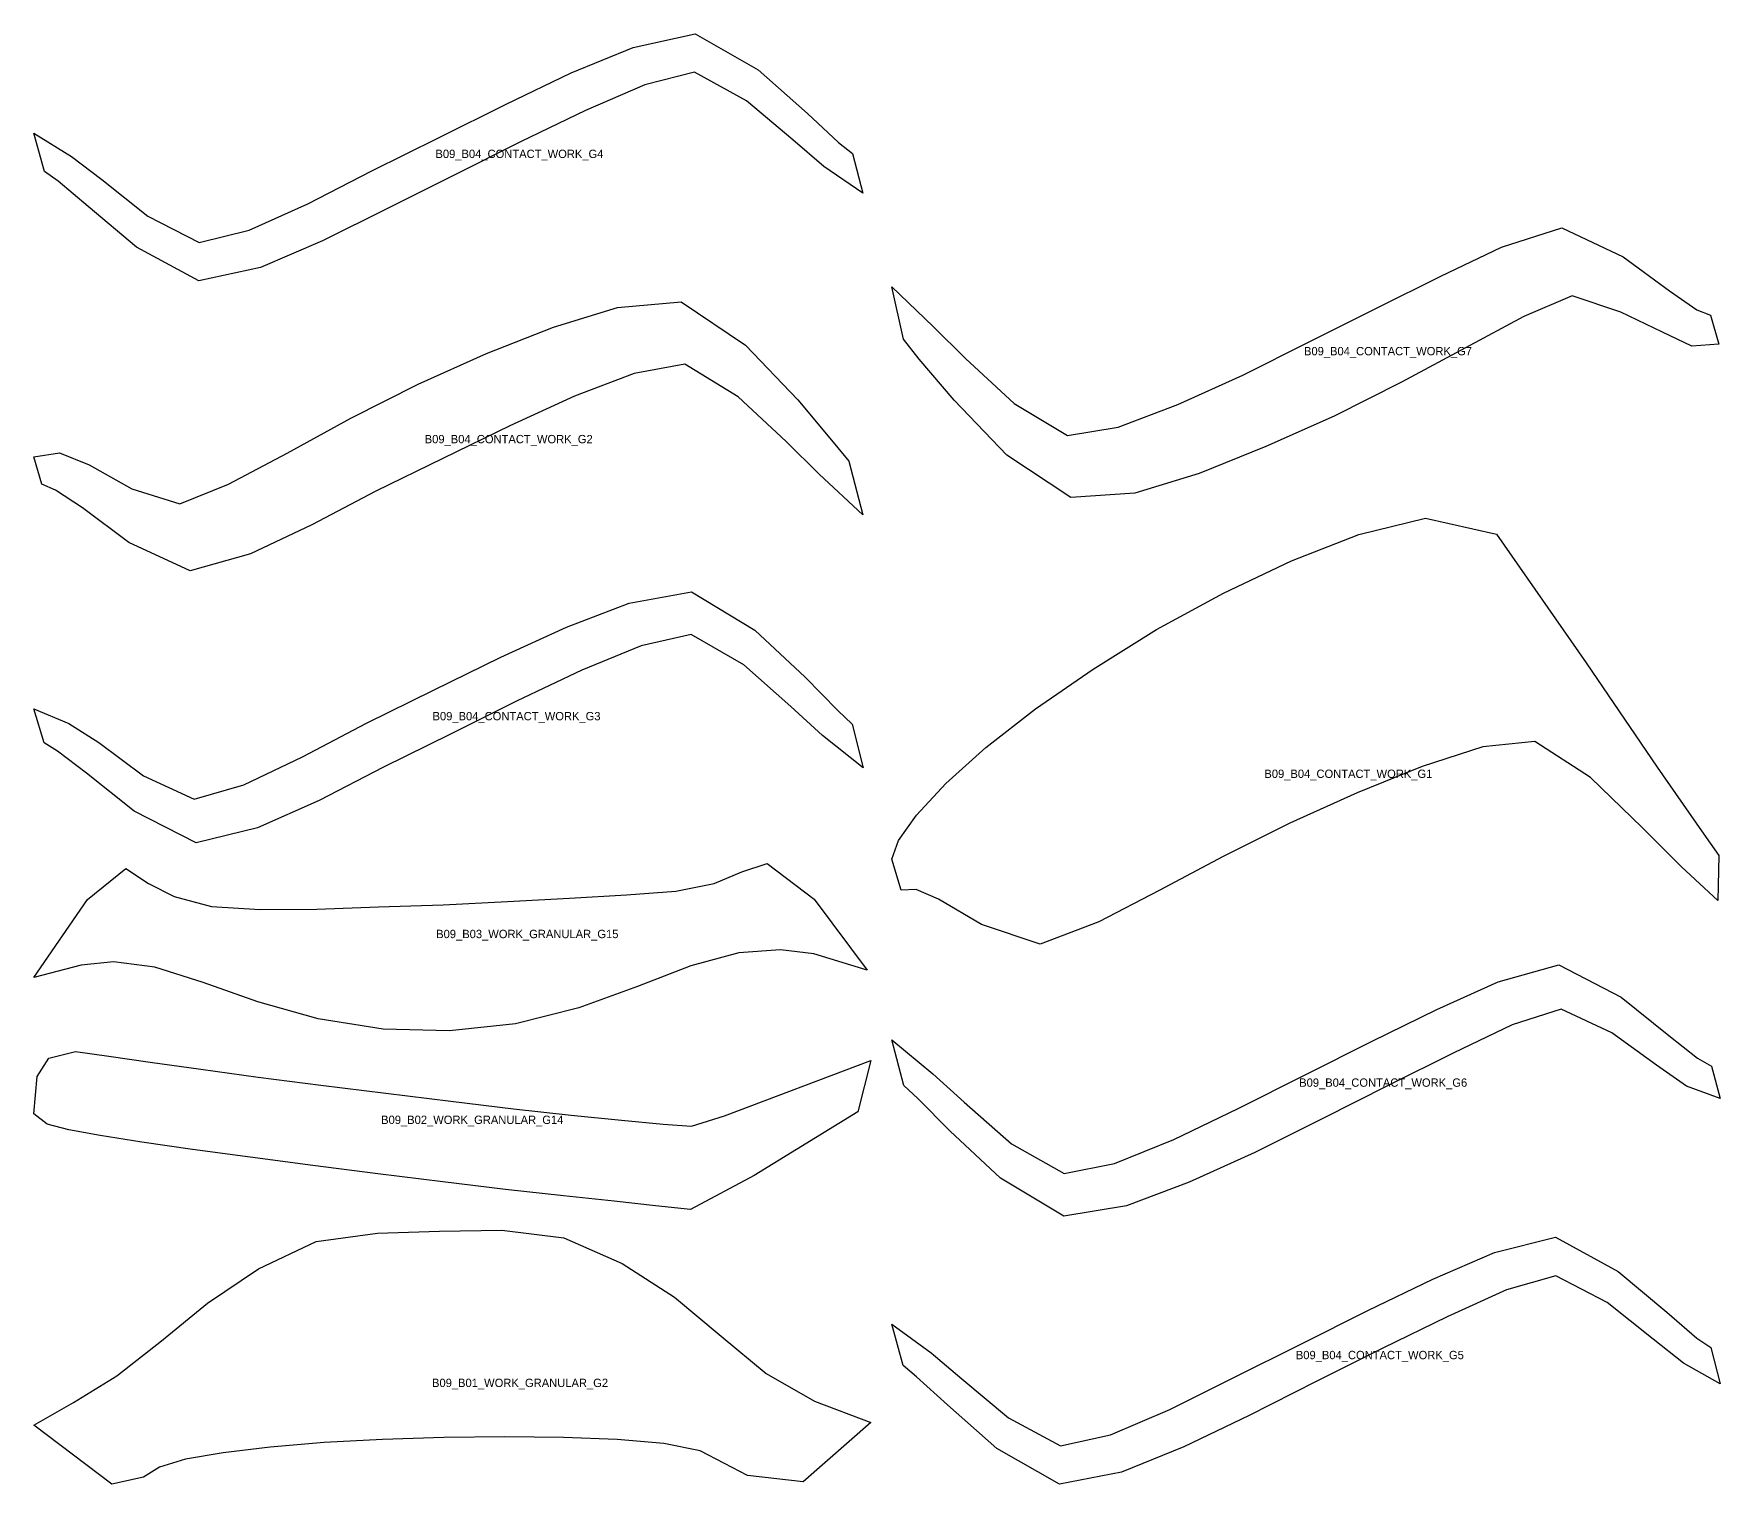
# Model space of a CAD drawing. Header units: millimetres. Extents: x 15 to 17457, y 15 to 1484.
# Drawn here: x 4626 to 6243, y 15 to 1407 of the extents above; entities that cross this region are included whole.
import ezdxf

# ---------------------------------------------------------------- set-up
doc = ezdxf.new("R2010")
doc.units = ezdxf.units.MM

msp = doc.modelspace()

# ---------------------------------------------------------------- linework, layer by layer
for points in [[(4625.6, 1311.3), (4661.9, 1288.8), (4690.9, 1266.8), (4734.9, 1231.8), (4784.2, 1206.5), (4832.1, 1218.4), (4888.6, 1243.7), (4950, 1275.3), (5014.3, 1307.2), (5078.6, 1339.3), (5141.1, 1369.2), (5200.7, 1393.7), (5259.9, 1406.8), (5320.4, 1372), (5367.7, 1330.3), (5397.5, 1302.4), (5410.8, 1291.7), (5420.7, 1253.8), (5383.5, 1279.3), (5353.8, 1304.9), (5309.2, 1342.5), (5259.4, 1369.8), (5211.6, 1357.8), (5154.8, 1333.1), (5093.1, 1303.3), (5029, 1271.2), (4964.8, 1239), (4902.6, 1208), (4843.2, 1182.6), (4784, 1169.6), (4724.1, 1202.1), (4677.7, 1241.1), (4648.9, 1265.2), (4636, 1274.6), (4625.6, 1311.3)], [(5448.6, 1163.8), (5488.4, 1125.8), (5519.4, 1095.3), (5566, 1051.9), (5617, 1021.4), (5665.9, 1029.3), (5723.1, 1051.1), (5785.2, 1079), (5849.1, 1111.1), (5913.4, 1143.3), (5975.3, 1174.1), (6033.4, 1202.1), (6091.2, 1220.4), (6150, 1192.6), (6194.7, 1160), (6220.7, 1141.8), (6233.9, 1136.6), (6241.8, 1108.9), (6216, 1107.1), (6188, 1120.5), (6147.8, 1139.6), (6101.3, 1155.3), (6054.9, 1135.6), (5998.8, 1105.5), (5937.4, 1072.5), (5872.9, 1039.9), (5807.4, 1010.7), (5743.5, 984.8), (5681.8, 965.9), (5620.5, 961.9), (5559.1, 1002.3), (5508.6, 1055.1), (5474.9, 1094.6), (5460, 1113.6), (5448.6, 1163.8)], [(4625.6, 1000.7), (4650.2, 1004.5), (4678.8, 993.1), (4719.8, 970.1), (4765.7, 955.6), (4812.5, 974.5), (4868.5, 1004.4), (4929.8, 1037.8), (4994.4, 1070.4), (5060, 1099.8), (5124.1, 1125.1), (5185.5, 1144.1), (5246.5, 1149.6), (5308.2, 1107.8), (5358.5, 1055.5), (5392.5, 1014.8), (5407.3, 996.5), (5420.8, 945.3), (5378.8, 984.1), (5347.4, 1015.6), (5301.2, 1058.5), (5250.2, 1089.6), (5201.5, 1080.8), (5144.2, 1058.9), (5082.2, 1030.7), (5018, 999.2), (4953.7, 967.7), (4892.2, 935.5), (4833.5, 907.8), (4775.5, 891.4), (4716.9, 918.5), (4672.4, 951.8), (4646.5, 968.9), (4633.3, 974.7), (4625.6, 1000.7)], [(5448.6, 614.9), (5455.1, 632.6), (5472.2, 657.1), (5500.3, 687.5), (5538.8, 721.9), (5586.6, 758.9), (5641.8, 797.2), (5702.6, 835), (5766.7, 870.1), (5832.1, 900.9), (5896.6, 926.2), (5960.7, 941.9), (6028.6, 926.5), (6114.8, 803.2), (6182.7, 703.1), (6225.2, 642), (6241.9, 618.3), (6241, 575.1), (6206, 607.4), (6168.8, 644.9), (6118.7, 693.1), (6065.4, 727.8), (6015.5, 722.4), (5957.5, 703.7), (5894.9, 678.5), (5830.4, 649.4), (5766.5, 617.4), (5705, 584.6), (5647.3, 554.8), (5590.9, 533.3), (5534.7, 552.1), (5493.3, 576.3), (5472, 585.8), (5457.7, 585.1), (5448.6, 614.9)], [(4625.6, 759), (4659.2, 744.9), (4687.9, 726.6), (4731, 694.6), (4779.4, 672.5), (4827, 686.1), (4883.3, 712.9), (4944.6, 745.2), (5009.1, 776.9), (5073.6, 808.7), (5136.5, 837.5), (5196.6, 860.5), (5256.4, 871.4), (5317.3, 834.4), (5365.5, 789.3), (5396.8, 757.5), (5410.5, 744.3), (5421.3, 702.3), (5382.3, 733.4), (5351.9, 761.4), (5306.6, 801.3), (5256.3, 830.2), (5208.2, 819.5), (5151.2, 796.1), (5089.4, 766.7), (5025.2, 734.8), (4961, 703), (4899.2, 671.2), (4840.1, 644.9), (4781.3, 630.5), (4721.9, 660.9), (4676.3, 697.3), (4648.5, 718.5), (4635.6, 726.4), (4625.6, 759)], [(4677.1, 576.2), (4714, 605.8), (4735.8, 591.3), (4760.2, 579), (4796.1, 569.5), (4842.6, 566.4), (4897, 566.9), (4956.4, 568.9), (5018.2, 570.9), (5080, 574.2), (5139.6, 577.4), (5194.3, 580.4), (5241.4, 584.1), (5278.3, 591.4), (5304.7, 602.6), (5329.1, 610.5), (5374.1, 576.5), (5425.1, 508.4), (5373.7, 523.8), (5341.8, 527.7), (5301.9, 524.9), (5255.8, 512.5), (5204.6, 492.6), (5148.4, 472.1), (5087.7, 456.9), (5024.3, 450.2), (4960.6, 451.7), (4898.5, 461.7), (4840.4, 477.8), (4788, 496.5), (4741.8, 511.3), (4702.1, 516.3), (4671.1, 513.2), (4625.6, 501.2), (4677.1, 576.2)], [(5448.6, 441.4), (5488, 408.9), (5518.1, 381.7), (5563.5, 341.8), (5613.9, 313.2), (5662.3, 322.7), (5719.3, 345.9), (5781, 375.5), (5845, 407.8), (5909.3, 440), (5971.4, 470.4), (6030.1, 497.1), (6088.5, 513.3), (6148.2, 482.3), (6194, 445.6), (6221.6, 423.7), (6234.8, 416.2), (6243.1, 385), (6210.8, 396.9), (6182.2, 417), (6139.2, 448.2), (6090.8, 470.9), (6043.7, 455.9), (5987.2, 428.6), (5925.5, 397.9), (5861.3, 365.7), (5797, 333.3), (5733.8, 304.9), (5673.6, 282), (5613.6, 272.2), (5553, 308.6), (5504.4, 354.2), (5473.5, 385), (5460.3, 397.7), (5448.6, 441.4)], [(4628.7, 406.3), (4640.1, 423.8), (4665.7, 430.2), (4697.6, 425.9), (4737.4, 420.1), (4785.7, 413.2), (4840.9, 405.7), (4900.9, 398), (4963.3, 390.2), (5025.7, 382.5), (5085.7, 375.3), (5141, 369.2), (5189.5, 364.3), (5229.2, 360.5), (5256.5, 358.6), (5288.2, 368.5), (5428.4, 421.7), (5416, 372.4), (5316.5, 311.2), (5255.4, 278.7), (5222.1, 282.3), (5182.3, 286.5), (5133.7, 291.6), (5078.2, 297.8), (5018.1, 305.1), (4955.6, 312.9), (4893.2, 320.8), (4833.1, 328.7), (4777.7, 336.3), (4729.2, 343.4), (4689.4, 349.7), (4659.3, 355), (4638.5, 360.6), (4625.6, 370.5), (4628.7, 406.3)], [(4625.6, 71.7), (4663.8, 93.4), (4705.4, 119), (4748.1, 152.6), (4792.2, 188.8), (4841.2, 221.8), (4896.4, 248), (4955.3, 255.9), (5014.8, 257.8), (5074.6, 258.7), (5133.9, 251.6), (5190, 226.9), (5240.1, 194.4), (5285, 157), (5328.2, 121.2), (5374.4, 94.9), (5428.6, 74.4), (5363.7, 17.5), (5310.1, 23.4), (5288.2, 34.9), (5264.7, 47.2), (5230.1, 54.2), (5185.3, 58.1), (5133.6, 60), (5077.4, 60.5), (5018.8, 59.8), (4960.2, 58), (4904, 55), (4852.3, 50.5), (4807.2, 45.3), (4771, 39), (4746.2, 31.4), (4730.8, 21.9), (4700.4, 15), (4625.6, 71.7)], [(5448.6, 168.6), (5486.5, 141), (5515.9, 116.3), (5560.5, 78.9), (5610.4, 51.8), (5658.5, 62.4), (5715.3, 86.6), (5776.8, 117.3), (5840.9, 149.5), (5905.2, 181.7), (5967.5, 211.9), (6026.6, 237.5), (6085.4, 252.2), (6145.5, 219.2), (6192.1, 180), (6220.9, 155.2), (6234.1, 146.1), (6243.3, 111.5), (6208, 131.3), (6178.9, 154.3), (6134.8, 189.5), (6085.6, 215), (6038.1, 201.7), (5981.4, 175.8), (5919.7, 145.7), (5855.6, 113.5), (5791.4, 81), (5728.8, 51), (5669.1, 26.7), (5609.6, 15), (5549.3, 49.3), (5502, 91.1), (5472.4, 118.2), (5459.4, 128.9), (5448.6, 168.6)]]:
    msp.add_lwpolyline(points, close=True)

# ---------------------------------------------------------------- texts
for s, p in [('B09_B04_CONTACT_WORK_G4', (5010.9, 1287.5)), ('B09_B04_CONTACT_WORK_G7', (5844, 1098.2)), ('B09_B04_CONTACT_WORK_G2', (5000.6, 1013.8)), ('B09_B04_CONTACT_WORK_G3', (5008.1, 748)), ('B09_B04_CONTACT_WORK_G1', (5806, 692.7)), ('B09_B03_WORK_GRANULAR_G15', (5011.6, 539)), ('B09_B04_CONTACT_WORK_G6', (5839.4, 396.4)), ('B09_B02_WORK_GRANULAR_G14', (4958.8, 360.7)), ('B09_B04_CONTACT_WORK_G5', (5836.2, 135)), ('B09_B01_WORK_GRANULAR_G2', (5007.6, 108.3))]:
    msp.add_text(s, height=8).set_placement(p)

doc.saveas('drawing.dxf')
